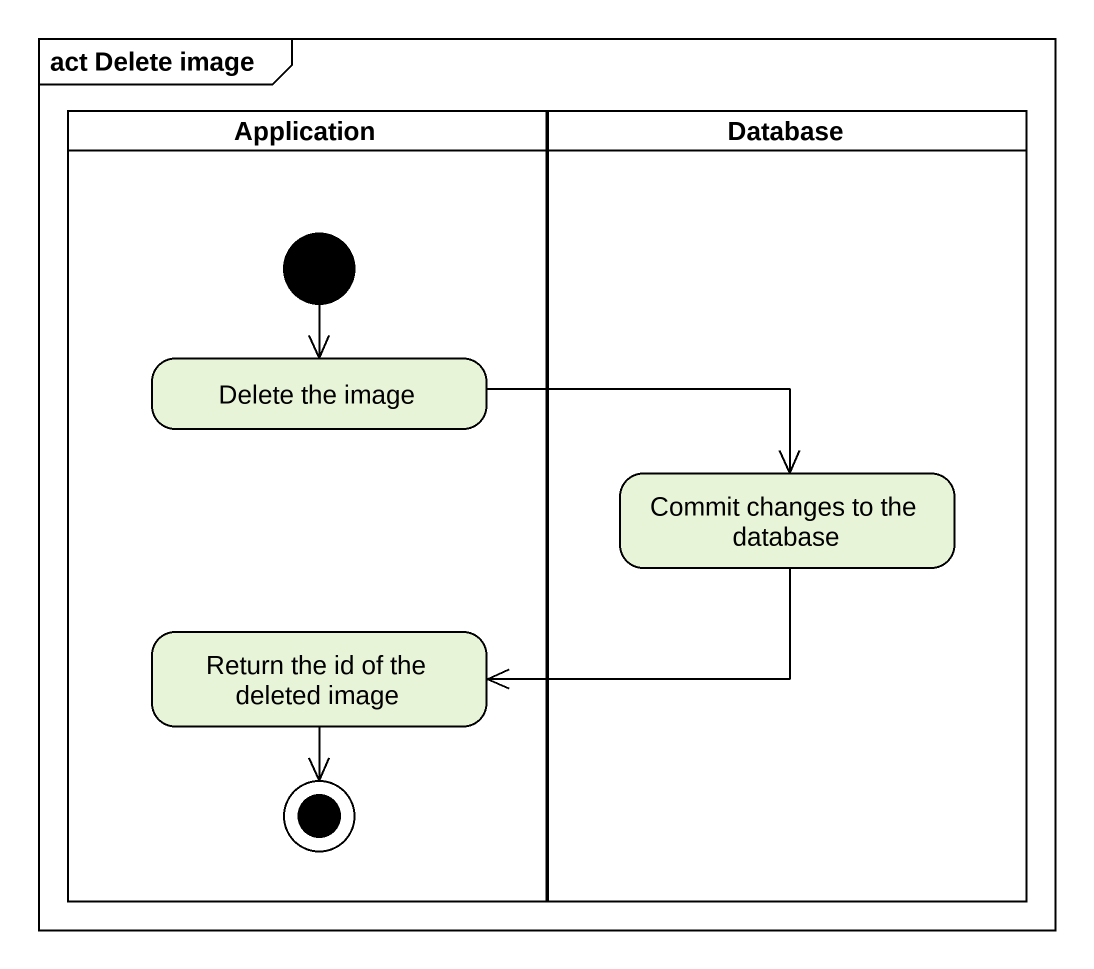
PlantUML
@startuml
mainframe act Delete image
hide empty description
state Application <<partition>> {
  state "Delete the image" as Delete_the_image
  state "Return the id of the deleted image" as Return_the_id_of_the
  [*] --> Delete_the_image
  Return_the_id_of_the --> [*]
}
state "Database" as Database_ <<partition>> {
  state "Commit changes to the database" as Commit_changes_to_the
}
Delete_the_image -right-> Commit_changes_to_the
Commit_changes_to_the -left-> Return_the_id_of_the
@enduml
